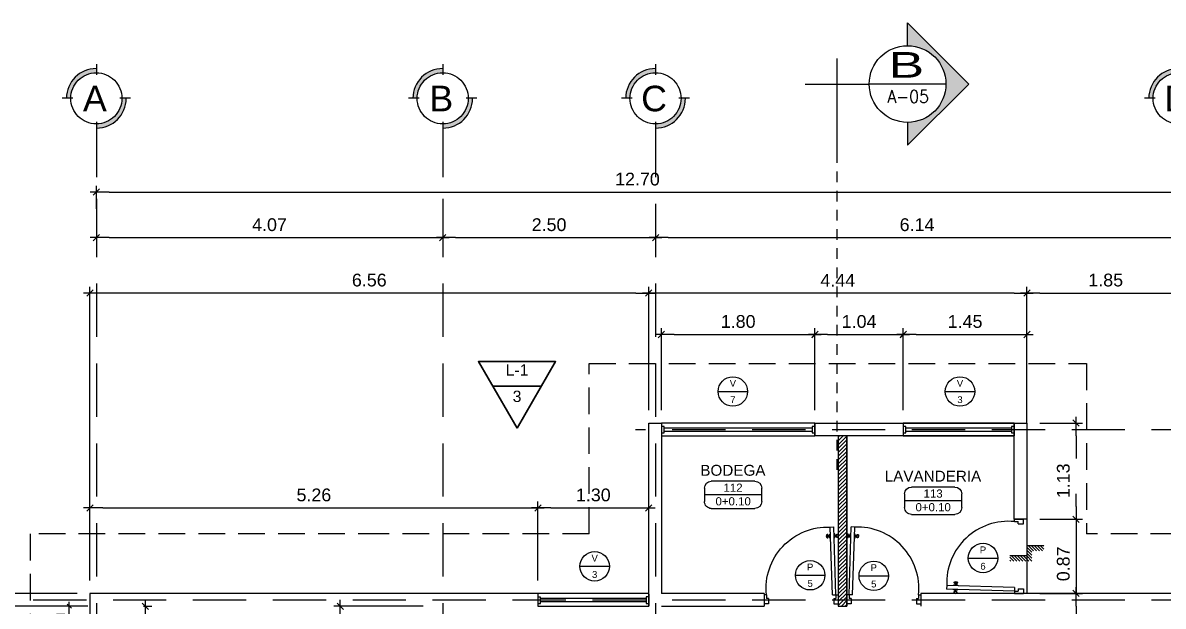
# Model space of a CAD drawing. Header units: millimetres. Extents: x 3 to 131, y 46 to 75.
# Drawn here: x 110.75 to 124.13, y 58.22 to 65.07 of the extents above; entities that cross this region are included whole.
import ezdxf
from ezdxf.enums import TextEntityAlignment as Align

# ---------------------------------------------------------------- set-up
doc = ezdxf.new("R2010")
doc.units = ezdxf.units.MM
doc.header["$LTSCALE"] = 0.5
doc.linetypes.add('CENTER2', pattern=[28.575, 19.05, -3.175, 3.175, -3.175])
doc.linetypes.add('HIDDEN2', pattern=[0.1875, 0.125, -0.0625])
for name, color, linetype in [('1.SIMBOLO', 1, 'Continuous'), ('AMBIENTE', 3, 'Continuous'), ('COTAS', 1, 'Continuous'), ('DESNIVELES', 2, 'Continuous'), ('EJES', 251, 'CENTER2'), ('HATCH', 8, 'Continuous'), ('MUEBLE', 1, 'Continuous'), ('pared', 5, 'Continuous'), ('Paredes', 5, 'Continuous'), ('piso', 253, 'Continuous'), ('PUERTAS', 1, 'Continuous'), ('SIMBOLOGIA', 2, 'Continuous'), ('SIMPUERTASYVENTANAS', 2, 'Continuous'), ('TECHO', 2, 'Continuous'), ('VENTANA', 2, 'Continuous')]:
    doc.layers.add(name, color=color, linetype=linetype)
doc.layers.add('verde', color=3, linetype='Continuous', lineweight=30)
doc.styles.add('A', font='arial.ttf')
doc.styles.add('arial', font='arial.ttf')
doc.styles.add('ROMANS', font='romans.shx')
doc.styles.add('SIMBOLOGIA', font='arial.ttf', dxfattribs={"height": 0.15})
doc.styles.add('Swis721', font='swissk.ttf')
doc.dimstyles.new('DIM 50', dxfattribs={"dimscale": 0, "dimtxt": 0.1, "dimasz": 0.1, "dimexe": 0.05, "dimexo": 0.1, "dimgap": 0.05, "dimtad": 1, "dimzin": 0, "dimdsep": 46, "dimtxsty": 'ROMANS', "dimblk": 'COTA', "dimcen": 0.05, "dimdle": 0.075, "dimclrd": 1, "dimclre": 1, "dimclrt": 3, "dimaunit": 1, "dimadec": 0, "dimazin": 0, "dimtfac": 0.75, "dimtix": 1, "dimtmove": 2, "dimatfit": 3, "dimfxl": 0.075, "dimtvp": 1.5, "dimtolj": 1, "dimtzin": 0, "dimarcsym": 0})
doc.dimstyles.new('DIM 75', dxfattribs={"dimscale": 0, "dimtxt": 0.15, "dimasz": 0.15, "dimexe": 0.075, "dimexo": 0.15, "dimgap": 0.075, "dimtad": 1, "dimzin": 0, "dimdsep": 46, "dimtxsty": 'ROMANS', "dimblk": 'COTA', "dimcen": 0.075, "dimdle": 0.075, "dimclrd": 256, "dimclre": 256, "dimclrt": 256, "dimaunit": 1, "dimadec": 0, "dimazin": 0, "dimtfac": 0.75, "dimtix": 1, "dimtmove": 2, "dimatfit": 3, "dimfxl": 0.075, "dimtvp": 1.5, "dimtolj": 1, "dimtzin": 0, "dimarcsym": 0})

# ---------------------------------------------------------------- blocks, each defined once
blk = doc.blocks.new('Puerta M-03')
at = {"layer": 'PUERTAS'}
for p, q in [((0.025, 0.1), (0.048, 0.85)), ((0.088, 0.848), (0.048, 0.85)), ((0.065, 0.099), (0.088, 0.848)), ((0.025, 0.1), (0, 0.1)), ((0, 0.1), (0, 0)), ((0.05, 0), (0, 0)), ((0.065, 0.099), (0.025, 0.1)), ((0.025, 0.1), (0.025, 0.06)), ((0.05, 0.06), (0.025, 0.06)), ((0.05, 0.06), (0.05, 0)), ((0.77, 0.06), (0.795, 0.06)), ((0.77, 0.06), (0.77, 0)), ((0.77, 0), (0.82, 0)), ((0.795, 0.1), (0.82, 0.1)), ((0.795, 0.1), (0.795, 0.06)), ((0.82, 0.1), (0.82, 0))]:
    blk.add_line(p, q, dxfattribs=at)
at = {"layer": 'PUERTAS', "color": 8}
for p, q in [((0.037, 0.728), (0.039, 0.773)), ((0.039, 0.773), (0.046, 0.773)), ((0.039, 0.728), (0.04, 0.773)), ((0.039, 0.772), (0.046, 0.772)), ((0.094, 0.772), (0.086, 0.772)), ((0.094, 0.77), (0.086, 0.77)), ((0.091, 0.727), (0.092, 0.772)), ((0.092, 0.727), (0.094, 0.772)), ((0.037, 0.73), (0.045, 0.73)), ((0.037, 0.728), (0.045, 0.728)), ((0.092, 0.728), (0.085, 0.728)), ((0.092, 0.727), (0.085, 0.727))]:
    blk.add_line(p, q, dxfattribs=at)
for centre, radius, start, end in [((0.03, 0.763), 0.00868, 208.9303, 348.7691), ((0.117, 0.168), 0.681, 354.2681, 92.4383), ((0.102, 0.76), 0.00868, 187.6447, 327.4835), ((0.029, 0.74), 0.00868, 7.6447, 147.4835), ((0.101, 0.737), 0.00868, 28.9303, 168.7691)]:
    blk.add_arc(centre, radius, start, end, dxfattribs=at)
at = {"layer": 'PUERTAS', "color": 8, "extrusion": (0, 0, -1)}
blk.add_ellipse((0.011, 0.752), major_axis=(-0.0006, -0.0195), ratio=0.588672, dxfattribs=at)
at = {"layer": 'PUERTAS', "color": 8}
blk.add_ellipse((0.12, 0.748), major_axis=(-0.0006, -0.0195), ratio=0.588672, dxfattribs=at)
for points in [[(0.011, 0.734), (0.01, 0.734), (0.009, 0.734), (0.008, 0.735), (0.007, 0.735), (0.005, 0.738), (0.003, 0.74), (0.001, 0.746), (0.001, 0.749), (0.001, 0.755), (0.002, 0.758), (0.004, 0.764), (0.005, 0.766), (0.008, 0.769), (0.009, 0.769), (0.01, 0.77), (0.011, 0.77), (0.012, 0.77), (0.013, 0.77), (0.015, 0.769), (0.015, 0.768), (0.018, 0.766), (0.019, 0.764), (0.021, 0.758), (0.021, 0.755), (0.021, 0.748), (0.021, 0.745), (0.018, 0.74), (0.017, 0.737), (0.014, 0.735), (0.014, 0.734), (0.012, 0.734), (0.011, 0.734), (0.011, 0.734)], [(0.011, 0.735), (0.01, 0.735), (0.01, 0.735), (0.008, 0.736), (0.008, 0.736), (0.006, 0.738), (0.005, 0.741), (0.003, 0.746), (0.003, 0.749), (0.003, 0.755), (0.003, 0.758), (0.005, 0.763), (0.007, 0.765), (0.009, 0.767), (0.009, 0.768), (0.011, 0.768), (0.011, 0.768), (0.012, 0.768), (0.013, 0.768), (0.014, 0.768), (0.015, 0.767), (0.016, 0.765), (0.018, 0.763), (0.019, 0.757), (0.02, 0.754), (0.02, 0.749), (0.019, 0.746), (0.017, 0.74), (0.016, 0.738), (0.014, 0.736), (0.013, 0.736), (0.012, 0.735), (0.011, 0.735), (0.011, 0.735)], [(0.119, 0.73), (0.12, 0.73), (0.12, 0.73), (0.122, 0.731), (0.123, 0.732), (0.125, 0.734), (0.127, 0.736), (0.129, 0.742), (0.129, 0.745), (0.13, 0.751), (0.129, 0.754), (0.128, 0.76), (0.126, 0.763), (0.124, 0.765), (0.123, 0.765), (0.122, 0.766), (0.121, 0.766), (0.119, 0.766), (0.119, 0.766), (0.117, 0.766), (0.116, 0.765), (0.114, 0.763), (0.112, 0.761), (0.11, 0.755), (0.11, 0.752), (0.109, 0.746), (0.11, 0.743), (0.112, 0.737), (0.113, 0.734), (0.115, 0.732), (0.116, 0.731), (0.118, 0.731), (0.118, 0.73), (0.119, 0.73)], [(0.119, 0.732), (0.12, 0.732), (0.12, 0.732), (0.121, 0.732), (0.122, 0.733), (0.124, 0.735), (0.125, 0.737), (0.127, 0.742), (0.128, 0.745), (0.128, 0.751), (0.128, 0.754), (0.126, 0.759), (0.125, 0.762), (0.123, 0.764), (0.122, 0.764), (0.121, 0.765), (0.121, 0.765), (0.12, 0.765), (0.119, 0.765), (0.118, 0.764), (0.117, 0.764), (0.115, 0.762), (0.114, 0.76), (0.112, 0.755), (0.111, 0.752), (0.111, 0.746), (0.111, 0.743), (0.113, 0.737), (0.114, 0.735), (0.116, 0.733), (0.117, 0.733), (0.118, 0.732), (0.119, 0.732), (0.119, 0.732)]]:
    blk.add_open_spline(points, degree=3, knots=[0, 0, 0, 0, 0.261799, 0.261799, 0.523599, 0.523599, 1.047198, 1.047198, 1.570796, 1.570796, 2.094395, 2.094395, 2.617994, 2.617994, 2.879793, 2.879793, 3.141593, 3.141593, 3.403392, 3.403392, 3.665191, 3.665191, 4.18879, 4.18879, 4.712389, 4.712389, 5.235988, 5.235988, 5.759587, 5.759587, 6.021386, 6.021386, 6.283185, 6.283185, 6.283185, 6.283185], dxfattribs=at)
blk = doc.blocks.new('TECHO')
at = {"layer": 'TECHO', "color": 8, "linetype": 'HIDDEN2', "ltscale": 5}
for p, q in [((6.557, 59.25), (4.16, 59.25)), ((13.46, 59.25), (12.395, 59.25))]:
    blk.add_line(p, q, dxfattribs=at)
for points in [[(6.557, 59.25), (6.557, 61.251), (12.395, 61.251), (12.395, 59.25)], [(4.16, 59.25), (4.16, 59.25), (0.414, 59.25), (0, 59.25), (0, 49.16), (0, 48.91), (4.724, 48.91), (5.124, 48.91), (5.124, 52.645)]]:
    blk.add_lwpolyline(points, dxfattribs=at)
blk = doc.blocks.new('A$C14F95152')
at = {"color": 2}
blk.add_line((-0.27, 0), (0.27, 0), dxfattribs=at)
blk.add_circle((0, 0), 0.27, dxfattribs=at)
at = {"color": 2, "style": 'ROMANS', "width": 1.3, "flags": 4}
blk.add_attdef('S', text='', height=0.12, dxfattribs=at).set_placement((0, 0.15), align=Align.MIDDLE_CENTER)
at = {"color": 2, "style": 'ROMANS', "width": 1.3}
blk.add_attdef('SIMBOLO', text='', height=0.12, dxfattribs=at).set_placement((0, -0.15), align=Align.MIDDLE_CENTER)
blk = doc.blocks.new('Ambiente1')
at = {"color": 3}
for p, q in [((-0.01472, -0.2965), (-0.01472, -0.2915)), ((-0.01222, -0.289), (0.00376, -0.289)), ((0.00626, -0.2915), (0.00626, -0.2965)), ((-0.01472, -0.294), (0.00626, -0.294)), ((0.00376, -0.299), (-0.01222, -0.299))]:
    blk.add_line(p, q, dxfattribs=at)
for centre, start, end in [((-0.01222, -0.2915), 90, 180), ((0.00376, -0.2915), 0, 90), ((-0.01222, -0.2965), 180, 270), ((0.00376, -0.2965), 270, 0)]:
    blk.add_arc(centre, 0.0025, start, end, dxfattribs=at)
at = {"style": 'Swis721', "flags": 4}
for p in [(-0.00416, -0.28315), (-0.00416, -0.28765)]:
    blk.add_attdef('1', text='', height=0.003, dxfattribs=at).set_placement(p, align=Align.CENTER)
at = {"style": 'ROMANS', "width": 0.9, "flags": 4}
for p in [(-0.00423, -0.2915), (-0.00423, -0.2965)]:
    blk.add_attdef('1', text='', height=0.0024, dxfattribs=at).set_placement(p, align=Align.MIDDLE_CENTER)
blk = doc.blocks.new('COTA')
at = {"color": 4}
blk.add_line((-0.247, -0.249), (0.247, 0.249), dxfattribs=at)
at = {"color": 1}
blk.add_line((-1.001, -0.001), (0.495, -0.001), dxfattribs=at)
blk = doc.blocks.new('*D79')
at = {"layer": 'COTAS', "lineweight": -2, "transparency": 16777216}
for p, q in [((111.384, 58.373), (110.282, 58.373)), ((110.357, 56.363), (110.357, 58.223)), ((111.384, 56.213), (110.282, 56.213))]:
    blk.add_line(p, q, dxfattribs=at)
at = {"layer": 'DEFPOINTS', "color": 0, "transparency": 16777216}
for p in [(110.357, 58.373), (111.534, 58.373), (111.534, 56.213)]:
    blk.add_point(p, dxfattribs=at)
at = {"layer": 'COTAS', "lineweight": -2, "transparency": 16777216, "xscale": 0.15, "yscale": 0.15, "zscale": 0.15}
for p, rotation in [((110.357, 58.373), 90), ((110.357, 56.213), 270)]:
    blk.add_blockref('COTA', p, dxfattribs=dict(at, rotation=rotation))
at = {"layer": 'COTAS', "transparency": 16777216, "insert": (110.206, 57.293), "char_height": 0.15, "attachment_point": 5, "rotation": 90, "style": 'A'}
blk.add_mtext('\\A1;2.16', dxfattribs=at)
blk = doc.blocks.new('*D125')
at = {"layer": 'COTAS', "lineweight": -2, "transparency": 16777216}
for p, q in [((115.444, 58.223), (114.397, 58.223)), ((114.472, 57.118), (114.472, 58.073)), ((115.444, 56.968), (114.397, 56.968))]:
    blk.add_line(p, q, dxfattribs=at)
at = {"layer": 'DEFPOINTS', "color": 0, "transparency": 16777216}
for p in [(114.472, 58.223), (115.594, 58.223), (115.594, 56.968)]:
    blk.add_point(p, dxfattribs=at)
at = {"layer": 'COTAS', "lineweight": -2, "transparency": 16777216, "xscale": 0.15, "yscale": 0.15, "zscale": 0.15}
for p, rotation in [((114.472, 58.223), 90), ((114.472, 56.968), 270)]:
    blk.add_blockref('COTA', p, dxfattribs=dict(at, rotation=rotation))
at = {"layer": 'COTAS', "transparency": 16777216, "insert": (114.321, 57.596), "char_height": 0.15, "attachment_point": 5, "rotation": 90, "style": 'A'}
blk.add_mtext('\\A1;1.25', dxfattribs=at)
blk = doc.blocks.new('*D126')
at = {"layer": 'COTAS', "lineweight": -2, "transparency": 16777216}
for p, q in [((111.534, 58.523), (111.534, 59.452)), ((116.791, 58.523), (116.791, 59.452)), ((111.684, 59.377), (116.641, 59.377))]:
    blk.add_line(p, q, dxfattribs=at)
at = {"layer": 'DEFPOINTS', "color": 0, "transparency": 16777216}
for p in [(116.791, 59.377), (111.534, 58.373), (116.791, 58.373)]:
    blk.add_point(p, dxfattribs=at)
at = {"layer": 'COTAS', "lineweight": -2, "transparency": 16777216, "xscale": 0.15, "yscale": 0.15, "zscale": 0.15, "rotation": 180}
blk.add_blockref('COTA', (111.534, 59.377), dxfattribs=at)
at = {"layer": 'COTAS', "lineweight": -2, "transparency": 16777216, "xscale": 0.15, "yscale": 0.15, "zscale": 0.15}
blk.add_blockref('COTA', (116.791, 59.377), dxfattribs=at)
at = {"layer": 'COTAS', "transparency": 16777216, "insert": (114.162, 59.528), "char_height": 0.15, "attachment_point": 5, "style": 'A'}
blk.add_mtext('\\A1;5.26', dxfattribs=at)
blk = doc.blocks.new('*D127')
at = {"layer": 'COTAS', "lineweight": -2, "transparency": 16777216}
for p, q in [((116.791, 58.523), (116.791, 59.452)), ((118.091, 58.523), (118.091, 59.452)), ((116.941, 59.377), (117.941, 59.377))]:
    blk.add_line(p, q, dxfattribs=at)
at = {"layer": 'DEFPOINTS', "color": 0, "transparency": 16777216}
for p in [(118.091, 59.377), (116.791, 58.373), (118.091, 58.373)]:
    blk.add_point(p, dxfattribs=at)
at = {"layer": 'COTAS', "lineweight": -2, "transparency": 16777216, "xscale": 0.15, "yscale": 0.15, "zscale": 0.15, "rotation": 180}
blk.add_blockref('COTA', (116.791, 59.377), dxfattribs=at)
at = {"layer": 'COTAS', "lineweight": -2, "transparency": 16777216, "xscale": 0.15, "yscale": 0.15, "zscale": 0.15}
blk.add_blockref('COTA', (118.091, 59.377), dxfattribs=at)
at = {"layer": 'COTAS', "transparency": 16777216, "insert": (117.441, 59.528), "char_height": 0.15, "attachment_point": 5, "style": 'A'}
blk.add_mtext('\\A1;1.30', dxfattribs=at)
blk = doc.blocks.new('*D128')
at = {"layer": 'COTAS', "lineweight": -2, "transparency": 16777216}
for p, q in [((118.241, 60.523), (118.241, 61.487)), ((120.041, 60.523), (120.041, 61.487)), ((118.391, 61.412), (119.891, 61.412))]:
    blk.add_line(p, q, dxfattribs=at)
at = {"layer": 'DEFPOINTS', "color": 0, "transparency": 16777216}
for p in [(120.041, 61.412), (118.241, 60.373), (120.041, 60.373)]:
    blk.add_point(p, dxfattribs=at)
at = {"layer": 'COTAS', "lineweight": -2, "transparency": 16777216, "xscale": 0.15, "yscale": 0.15, "zscale": 0.15, "rotation": 180}
blk.add_blockref('COTA', (118.241, 61.412), dxfattribs=at)
at = {"layer": 'COTAS', "lineweight": -2, "transparency": 16777216, "xscale": 0.15, "yscale": 0.15, "zscale": 0.15}
blk.add_blockref('COTA', (120.041, 61.412), dxfattribs=at)
at = {"layer": 'COTAS', "transparency": 16777216, "insert": (119.141, 61.564), "char_height": 0.15, "attachment_point": 5, "style": 'A'}
blk.add_mtext('\\A1;1.80', dxfattribs=at)
blk = doc.blocks.new('*D81')
at = {"layer": 'COTAS', "lineweight": -2, "transparency": 16777216}
for p, q in [((121.079, 60.523), (121.079, 61.487)), ((122.529, 60.373), (122.529, 61.487)), ((121.229, 61.412), (122.379, 61.412))]:
    blk.add_line(p, q, dxfattribs=at)
at = {"layer": 'DEFPOINTS', "color": 0, "transparency": 16777216}
for p in [(122.529, 61.412), (121.079, 60.373), (122.529, 60.223)]:
    blk.add_point(p, dxfattribs=at)
at = {"layer": 'COTAS', "lineweight": -2, "transparency": 16777216, "xscale": 0.15, "yscale": 0.15, "zscale": 0.15, "rotation": 180}
blk.add_blockref('COTA', (121.079, 61.412), dxfattribs=at)
at = {"layer": 'COTAS', "lineweight": -2, "transparency": 16777216, "xscale": 0.15, "yscale": 0.15, "zscale": 0.15}
blk.add_blockref('COTA', (122.529, 61.412), dxfattribs=at)
at = {"layer": 'COTAS', "transparency": 16777216, "insert": (121.804, 61.564), "char_height": 0.15, "attachment_point": 5, "style": 'A'}
blk.add_mtext('\\A1;1.45', dxfattribs=at)
blk = doc.blocks.new('*D82')
at = {"layer": 'COTAS', "lineweight": -2, "transparency": 16777216}
for p, q in [((118.091, 60.523), (118.091, 61.973)), ((122.529, 60.523), (122.529, 61.973)), ((122.379, 61.898), (118.241, 61.898))]:
    blk.add_line(p, q, dxfattribs=at)
at = {"layer": 'DEFPOINTS', "color": 0, "transparency": 16777216}
for p in [(118.091, 61.898), (118.091, 60.373), (122.529, 60.373)]:
    blk.add_point(p, dxfattribs=at)
at = {"layer": 'COTAS', "lineweight": -2, "transparency": 16777216, "xscale": 0.15, "yscale": 0.15, "zscale": 0.15, "rotation": 180}
blk.add_blockref('COTA', (118.091, 61.898), dxfattribs=at)
at = {"layer": 'COTAS', "lineweight": -2, "transparency": 16777216, "xscale": 0.15, "yscale": 0.15, "zscale": 0.15}
blk.add_blockref('COTA', (122.529, 61.898), dxfattribs=at)
at = {"layer": 'COTAS', "transparency": 16777216, "insert": (120.31, 62.048), "char_height": 0.15, "attachment_point": 5, "style": 'A'}
blk.add_mtext('\\A1;4.44', dxfattribs=at)
blk = doc.blocks.new('*D129')
at = {"layer": 'COTAS', "lineweight": -2, "transparency": 16777216}
for p, q in [((111.534, 58.523), (111.534, 61.973)), ((118.091, 60.523), (118.091, 61.973)), ((117.941, 61.898), (111.684, 61.898))]:
    blk.add_line(p, q, dxfattribs=at)
at = {"layer": 'DEFPOINTS', "color": 0, "transparency": 16777216}
for p in [(111.534, 61.898), (118.091, 60.373), (111.534, 58.373)]:
    blk.add_point(p, dxfattribs=at)
at = {"layer": 'COTAS', "lineweight": -2, "transparency": 16777216, "xscale": 0.15, "yscale": 0.15, "zscale": 0.15, "rotation": 180}
blk.add_blockref('COTA', (111.534, 61.898), dxfattribs=at)
at = {"layer": 'COTAS', "lineweight": -2, "transparency": 16777216, "xscale": 0.15, "yscale": 0.15, "zscale": 0.15}
blk.add_blockref('COTA', (118.091, 61.898), dxfattribs=at)
at = {"layer": 'COTAS', "transparency": 16777216, "insert": (114.812, 62.05), "char_height": 0.15, "attachment_point": 5, "style": 'A'}
blk.add_mtext('\\A1;6.56', dxfattribs=at)
blk = doc.blocks.new('*D130')
at = {"layer": 'COTAS', "lineweight": -2, "transparency": 16777216}
for p, q in [((122.679, 60.373), (123.182, 60.373)), ((123.107, 60.223), (123.107, 59.958)), ((123.107, 59.393), (123.107, 59.432)), ((122.679, 59.243), (123.182, 59.243))]:
    blk.add_line(p, q, dxfattribs=at)
at = {"layer": 'DEFPOINTS', "color": 0, "transparency": 16777216}
for p in [(122.529, 60.373), (122.529, 59.243), (123.107, 59.243)]:
    blk.add_point(p, dxfattribs=at)
at = {"layer": 'COTAS', "lineweight": -2, "transparency": 16777216, "xscale": 0.15, "yscale": 0.15, "zscale": 0.15}
for p, rotation in [((123.107, 60.373), 90), ((123.107, 59.243), 270)]:
    blk.add_blockref('COTA', p, dxfattribs=dict(at, rotation=rotation))
at = {"layer": 'COTAS', "transparency": 16777216, "insert": (122.957, 59.695), "char_height": 0.15, "attachment_point": 5, "rotation": 90, "style": 'A'}
blk.add_mtext('\\A1;1.13', dxfattribs=at)
blk = doc.blocks.new('*D131')
at = {"layer": 'COTAS', "lineweight": -2, "transparency": 16777216}
for p, q in [((123.107, 59.393), (123.107, 59.543)), ((122.679, 59.243), (123.182, 59.243)), ((123.107, 59.243), (123.107, 58.373)), ((122.679, 58.373), (123.182, 58.373)), ((123.107, 58.223), (123.107, 58.073))]:
    blk.add_line(p, q, dxfattribs=at)
at = {"layer": 'DEFPOINTS', "color": 0, "transparency": 16777216}
for p in [(122.529, 59.243), (122.529, 58.373), (123.107, 58.373)]:
    blk.add_point(p, dxfattribs=at)
at = {"layer": 'COTAS', "lineweight": -2, "transparency": 16777216, "xscale": 0.15, "yscale": 0.15, "zscale": 0.15}
for p, rotation in [((123.107, 59.243), 270), ((123.107, 58.373), 90)]:
    blk.add_blockref('COTA', p, dxfattribs=dict(at, rotation=rotation))
at = {"layer": 'COTAS', "transparency": 16777216, "insert": (122.957, 58.72), "char_height": 0.15, "attachment_point": 5, "rotation": 90, "style": 'A'}
blk.add_mtext('\\A1;0.87', dxfattribs=at)
blk = doc.blocks.new('*D132')
at = {"layer": 'COTAS', "lineweight": -2, "transparency": 16777216}
for p, q in [((122.529, 60.523), (122.529, 61.973)), ((124.38, 58.523), (124.38, 61.973)), ((122.679, 61.898), (124.23, 61.898))]:
    blk.add_line(p, q, dxfattribs=at)
at = {"layer": 'DEFPOINTS', "color": 0, "transparency": 16777216}
for p in [(124.38, 61.898), (122.529, 60.373), (124.38, 58.373)]:
    blk.add_point(p, dxfattribs=at)
at = {"layer": 'COTAS', "lineweight": -2, "transparency": 16777216, "xscale": 0.15, "yscale": 0.15, "zscale": 0.15, "rotation": 180}
blk.add_blockref('COTA', (122.529, 61.898), dxfattribs=at)
at = {"layer": 'COTAS', "lineweight": -2, "transparency": 16777216, "xscale": 0.15, "yscale": 0.15, "zscale": 0.15}
blk.add_blockref('COTA', (124.38, 61.898), dxfattribs=at)
at = {"layer": 'COTAS', "transparency": 16777216, "insert": (123.454, 62.05), "char_height": 0.15, "attachment_point": 5, "style": 'A'}
blk.add_mtext('\\A1;1.85', dxfattribs=at)
blk = doc.blocks.new('*D83')
at = {"layer": 'COTAS', "lineweight": -2, "transparency": 16777216}
for p, q in [((112.161, 58.223), (112.26, 58.223)), ((112.185, 58.073), (112.185, 54.453)), ((111.834, 54.303), (112.26, 54.303))]:
    blk.add_line(p, q, dxfattribs=at)
at = {"layer": 'DEFPOINTS', "color": 0, "transparency": 16777216}
for p in [(112.011, 58.223), (111.684, 54.303), (112.185, 54.303)]:
    blk.add_point(p, dxfattribs=at)
at = {"layer": 'COTAS', "lineweight": -2, "transparency": 16777216, "xscale": 0.15, "yscale": 0.15, "zscale": 0.15}
for p, rotation in [((112.185, 58.223), 90), ((112.185, 54.303), 270)]:
    blk.add_blockref('COTA', p, dxfattribs=dict(at, rotation=rotation))
at = {"layer": 'COTAS', "transparency": 16777216, "insert": (112.034, 56.263), "char_height": 0.15, "attachment_point": 5, "rotation": 90, "style": 'A'}
blk.add_mtext('\\A1;3.92', dxfattribs=at)
blk = doc.blocks.new('*D84')
at = {"layer": 'COTAS', "lineweight": -2, "transparency": 16777216}
for p, q in [((120.365, 58.075), (120.365, 57.782)), ((124.23, 58.073), (124.23, 57.782)), ((120.515, 57.857), (124.08, 57.857))]:
    blk.add_line(p, q, dxfattribs=at)
at = {"layer": 'DEFPOINTS', "color": 0, "transparency": 16777216}
for p in [(120.365, 58.225), (124.23, 58.223), (124.23, 57.857)]:
    blk.add_point(p, dxfattribs=at)
at = {"layer": 'COTAS', "lineweight": -2, "transparency": 16777216, "xscale": 0.15, "yscale": 0.15, "zscale": 0.15, "rotation": 180}
blk.add_blockref('COTA', (120.365, 57.857), dxfattribs=at)
at = {"layer": 'COTAS', "lineweight": -2, "transparency": 16777216, "xscale": 0.15, "yscale": 0.15, "zscale": 0.15}
blk.add_blockref('COTA', (124.23, 57.857), dxfattribs=at)
at = {"layer": 'COTAS', "transparency": 16777216, "insert": (122.297, 58.009), "char_height": 0.15, "attachment_point": 5, "style": 'A'}
blk.add_mtext('\\A1;3.86', dxfattribs=at)
blk = doc.blocks.new('*D86')
at = {"layer": 'COTAS', "lineweight": -2, "transparency": 16777216}
for p, q in [((111.609, 63.003), (111.609, 62.474)), ((115.674, 63.003), (115.674, 62.474)), ((111.759, 62.549), (115.524, 62.549))]:
    blk.add_line(p, q, dxfattribs=at)
at = {"layer": 'DEFPOINTS', "color": 0, "transparency": 16777216}
for p in [(111.609, 63.153), (115.674, 63.153), (115.674, 62.549)]:
    blk.add_point(p, dxfattribs=at)
at = {"layer": 'COTAS', "lineweight": -2, "transparency": 16777216, "xscale": 0.15, "yscale": 0.15, "zscale": 0.15, "rotation": 180}
blk.add_blockref('COTA', (111.609, 62.549), dxfattribs=at)
at = {"layer": 'COTAS', "lineweight": -2, "transparency": 16777216, "xscale": 0.15, "yscale": 0.15, "zscale": 0.15}
blk.add_blockref('COTA', (115.674, 62.549), dxfattribs=at)
at = {"layer": 'COTAS', "transparency": 16777216, "insert": (113.641, 62.7), "char_height": 0.15, "attachment_point": 5, "style": 'A'}
blk.add_mtext('\\A1;4.07', dxfattribs=at)
blk = doc.blocks.new('*D87')
at = {"layer": 'COTAS', "lineweight": -2, "transparency": 16777216}
for p, q in [((115.674, 63.003), (115.674, 62.474)), ((118.171, 62.699), (118.171, 62.624)), ((115.824, 62.549), (118.021, 62.549))]:
    blk.add_line(p, q, dxfattribs=at)
at = {"layer": 'DEFPOINTS', "color": 0, "transparency": 16777216}
for p in [(115.674, 63.153), (118.171, 62.549), (118.171, 62.549)]:
    blk.add_point(p, dxfattribs=at)
at = {"layer": 'COTAS', "lineweight": -2, "transparency": 16777216, "xscale": 0.15, "yscale": 0.15, "zscale": 0.15, "rotation": 180}
blk.add_blockref('COTA', (115.674, 62.549), dxfattribs=at)
at = {"layer": 'COTAS', "lineweight": -2, "transparency": 16777216, "xscale": 0.15, "yscale": 0.15, "zscale": 0.15}
blk.add_blockref('COTA', (118.171, 62.549), dxfattribs=at)
at = {"layer": 'COTAS', "transparency": 16777216, "insert": (116.922, 62.7), "char_height": 0.15, "attachment_point": 5, "style": 'A'}
blk.add_mtext('\\A1;2.50', dxfattribs=at)
blk = doc.blocks.new('*D88')
at = {"layer": 'COTAS', "lineweight": -2, "transparency": 16777216}
for p, q in [((118.171, 62.699), (118.171, 62.624)), ((124.31, 62.699), (124.31, 62.624)), ((118.321, 62.549), (124.16, 62.549))]:
    blk.add_line(p, q, dxfattribs=at)
at = {"layer": 'DEFPOINTS', "color": 0, "transparency": 16777216}
for p in [(118.171, 62.549), (124.31, 62.549), (124.31, 62.549)]:
    blk.add_point(p, dxfattribs=at)
at = {"layer": 'COTAS', "lineweight": -2, "transparency": 16777216, "xscale": 0.15, "yscale": 0.15, "zscale": 0.15, "rotation": 180}
blk.add_blockref('COTA', (118.171, 62.549), dxfattribs=at)
at = {"layer": 'COTAS', "lineweight": -2, "transparency": 16777216, "xscale": 0.15, "yscale": 0.15, "zscale": 0.15}
blk.add_blockref('COTA', (124.31, 62.549), dxfattribs=at)
at = {"layer": 'COTAS', "transparency": 16777216, "insert": (121.24, 62.7), "char_height": 0.15, "attachment_point": 5, "style": 'A'}
blk.add_mtext('\\A1;6.14', dxfattribs=at)
blk = doc.blocks.new('*D89')
at = {"layer": 'COTAS', "lineweight": -2, "transparency": 16777216}
for p, q in [((111.609, 62.888), (111.609, 63.158)), ((111.759, 63.083), (124.16, 63.083)), ((124.31, 62.888), (124.31, 63.158))]:
    blk.add_line(p, q, dxfattribs=at)
at = {"layer": 'DEFPOINTS', "color": 0, "transparency": 16777216}
for p in [(124.31, 63.083), (111.609, 62.738), (124.31, 62.738)]:
    blk.add_point(p, dxfattribs=at)
at = {"layer": 'COTAS', "lineweight": -2, "transparency": 16777216, "xscale": 0.15, "yscale": 0.15, "zscale": 0.15, "rotation": 180}
blk.add_blockref('COTA', (111.609, 63.083), dxfattribs=at)
at = {"layer": 'COTAS', "lineweight": -2, "transparency": 16777216, "xscale": 0.15, "yscale": 0.15, "zscale": 0.15}
blk.add_blockref('COTA', (124.31, 63.083), dxfattribs=at)
at = {"layer": 'COTAS', "transparency": 16777216, "insert": (117.959, 63.235), "char_height": 0.15, "attachment_point": 5, "style": 'A'}
blk.add_mtext('\\A1;12.70', dxfattribs=at)
blk = doc.blocks.new('EJES')
at = {"layer": 'EJES'}
h = blk.add_hatch(color=8, dxfattribs=at)
h.dxf.hatch_style = 1
h.paths.add_polyline_path([(0, 0.75, 0.414214), (-0.35, 0.4), (-0.3, 0.4, -0.414214), (0, 0.7)])
h = blk.add_hatch(color=8, dxfattribs=at)
h.dxf.hatch_style = 1
h.paths.add_polyline_path([(0, 0.05, 0.414214), (0.35, 0.4), (0.3, 0.4, -0.414214), (0, 0.1)])
at = {"layer": 'EJES', "color": 2}
for p, q in [((0, 0.8), (0, 0.675)), ((-0.275, 0.4), (-0.4, 0.4)), ((0.4, 0.4), (0.275, 0.4)), ((0, 0.125), (0, 0))]:
    blk.add_line(p, q, dxfattribs=at)
blk.add_circle((0, 0.4), 0.3, dxfattribs=at)
for start, end in [(90, 180), (270, 0)]:
    blk.add_arc((0, 0.4), 0.35, start, end, dxfattribs=at)
at = {"layer": 'MUEBLE', "style": 'Swis721'}
blk.add_attdef('EJE', text='', height=0.3, dxfattribs=at).set_placement((-0.017, 0.248), align=Align.CENTER)
blk = doc.blocks.new('simbols')
at = {"layer": 'SIMBOLOGIA'}
blk.add_hatch(color=12, dxfattribs=at).paths.add_polyline_path([(9.462, 63.35), (9.462, 63.082), (10.181, 63.8), (9.462, 64.518), (9.462, 64.25, -0.414214), (9.912, 63.8, -0.414214)])
at = {"layer": 'EJES', "linetype": 'HIDDEN2', "ltscale": 10}
for p, q in [((-0.058, 63.332), (-0.058, 48.671)), ((4.007, 63.332), (4.007, 48.671)), ((6.504, 63.332), (6.504, 48.671)), ((17.638, 59.741), (6.27, 59.741)), ((17.638, 57.74), (-3.972, 57.74))]:
    blk.add_line(p, q, dxfattribs=at)
at = {"layer": 'SIMBOLOGIA', "color": 3}
for p, q in [((10.181, 63.8), (9.462, 64.518)), ((9.462, 64.25), (9.462, 64.518)), ((9.912, 63.8), (9.012, 63.8)), ((10.181, 63.8), (9.462, 63.082)), ((9.462, 63.35), (9.462, 63.082))]:
    blk.add_line(p, q, dxfattribs=at)
at = {"layer": 'SIMBOLOGIA'}
for p, q in [((8.637, 62.9), (8.637, 64.1)), ((8.262, 63.8), (9.012, 63.8))]:
    blk.add_line(p, q, dxfattribs=at)
at = {"layer": 'SIMBOLOGIA', "color": 6, "linetype": 'HIDDEN2', "ltscale": 2}
blk.add_line((8.637, 59.273), (8.637, 63.8), dxfattribs=at)
at = {"layer": 'SIMBOLOGIA', "color": 3}
blk.add_circle((9.462, 63.8), 0.45, dxfattribs=at)
at = {"layer": 'EJES'}
ref = blk.add_blockref('EJES', (-0.058, 63.232), dxfattribs=at)
ref.add_attrib('EJE', 'A', dxfattribs={"color": 2, "height": 0.3, "style": 'Swis721'}).set_placement((-0.075, 63.48), align=Align.CENTER)
ref = blk.add_blockref('EJES', (4.007, 63.232), dxfattribs=at)
ref.add_attrib('EJE', 'B', dxfattribs={"color": 2, "height": 0.3, "style": 'Swis721'}).set_placement((3.99, 63.48), align=Align.CENTER)
ref = blk.add_blockref('EJES', (6.504, 63.232), dxfattribs=at)
ref.add_attrib('EJE', 'C', dxfattribs={"color": 2, "height": 0.3, "style": 'Swis721'}).set_placement((6.487, 63.48), align=Align.CENTER)
ref = blk.add_blockref('EJES', (12.643, 63.232), dxfattribs=at)
ref.add_attrib('EJE', 'D', dxfattribs={"color": 2, "height": 0.3, "style": 'Swis721'}).set_placement((12.626, 63.48), align=Align.CENTER)
at = {"layer": 'SIMBOLOGIA', "style": 'Swis721', "width": 1.5}
blk.add_text('B', height=0.3, dxfattribs=at).set_placement((9.447, 64.025), align=Align.MIDDLE_CENTER)
at = {"layer": 'SIMBOLOGIA', "style": 'ROMANS', "width": 0.9}
blk.add_text('A-05', height=0.15, dxfattribs=at).set_placement((9.469, 63.534), align=Align.BOTTOM_CENTER)
blk = doc.blocks.new('EL')
at = {"layer": 'verde'}
blk.add_line((335.473, -430.431), (336.278, -430.431), dxfattribs=at)
blk.add_lwpolyline([(335.876, -429.734), (335.239, -430.836), (336.512, -430.836)], close=True, dxfattribs=at)
blk = doc.blocks.new('SIMB_ELEVACION')
at = {"layer": '1.SIMBOLO', "xscale": 1.480390116057345, "yscale": 1.480390116057345, "zscale": 1.480390116057345, "rotation": 270}
blk.add_blockref('EL', (637.206, 497.227), dxfattribs=at)
at = {"layer": '1.SIMBOLO', "color": 2, "style": 'SIMBOLOGIA'}
for tag, p in [('NUM_ELEVACION', (-0.233, 0)), ('ELEVACION', (0.25, 0))]:
    blk.add_attdef(tag, text='', height=0.278, rotation=270, dxfattribs=at).set_placement(p, align=Align.MIDDLE_CENTER)
blk = doc.blocks.new('*D139')
at = {"layer": 'COTAS', "lineweight": -2, "transparency": 16777216}
for p, q in [((120.041, 60.523), (120.041, 61.488)), ((121.079, 60.523), (121.079, 61.488)), ((120.191, 61.413), (120.929, 61.413))]:
    blk.add_line(p, q, dxfattribs=at)
at = {"layer": 'DEFPOINTS', "color": 0, "transparency": 16777216}
for p in [(121.079, 61.413), (120.041, 60.373), (121.079, 60.373)]:
    blk.add_point(p, dxfattribs=at)
at = {"layer": 'COTAS', "lineweight": -2, "transparency": 16777216, "xscale": 0.15, "yscale": 0.15, "zscale": 0.15, "rotation": 180}
blk.add_blockref('COTA', (120.041, 61.413), dxfattribs=at)
at = {"layer": 'COTAS', "lineweight": -2, "transparency": 16777216, "xscale": 0.15, "yscale": 0.15, "zscale": 0.15}
blk.add_blockref('COTA', (121.079, 61.413), dxfattribs=at)
at = {"layer": 'COTAS', "transparency": 16777216, "insert": (120.56, 61.564), "char_height": 0.15, "attachment_point": 5, "style": 'A'}
blk.add_mtext('\\A1;1.04', dxfattribs=at)
blk = doc.blocks.new('*D109')
at = {"layer": 'DEFPOINTS', "color": 1, "lineweight": -2, "ltscale": 0.5, "transparency": 16777216}
for p, q in [((111.51, 58.223), (111.241, 58.223)), ((111.291, 57.913), (111.291, 58.123)), ((111.51, 57.813), (111.241, 57.813))]:
    blk.add_line(p, q, dxfattribs=at)
at = {"layer": 'DEFPOINTS', "color": 0, "ltscale": 0.5, "transparency": 16777216}
for p in [(111.291, 58.223), (111.61, 58.223), (111.61, 57.813)]:
    blk.add_point(p, dxfattribs=at)
at = {"layer": 'DEFPOINTS', "color": 1, "lineweight": -2, "ltscale": 0.5, "transparency": 16777216, "xscale": 0.1, "yscale": 0.1, "zscale": 0.1}
for p, rotation in [((111.291, 58.223), 90), ((111.291, 57.813), 270)]:
    blk.add_blockref('COTA', p, dxfattribs=dict(at, rotation=rotation))
at = {"layer": 'DEFPOINTS', "color": 3, "ltscale": 0.5, "transparency": 16777216, "insert": (111.191, 58.018), "char_height": 0.1, "attachment_point": 5, "rotation": 90, "style": 'ROMANS'}
blk.add_mtext('\\A1;0.41', dxfattribs=at)
blk = doc.blocks.new('*D143')
at = {"layer": 'DEFPOINTS', "color": 1, "lineweight": -2, "ltscale": 0.5, "transparency": 16777216}
for p, q in [((111.434, 58.223), (109.847, 58.223)), ((109.897, 54.403), (109.897, 58.123)), ((111.434, 54.303), (109.847, 54.303))]:
    blk.add_line(p, q, dxfattribs=at)
at = {"layer": 'DEFPOINTS', "color": 0, "ltscale": 0.5, "transparency": 16777216}
for p in [(109.897, 58.223), (111.534, 58.223), (111.534, 54.303)]:
    blk.add_point(p, dxfattribs=at)
at = {"layer": 'DEFPOINTS', "color": 1, "lineweight": -2, "ltscale": 0.5, "transparency": 16777216, "xscale": 0.1, "yscale": 0.1, "zscale": 0.1}
for p, rotation in [((109.897, 58.223), 90), ((109.897, 54.303), 270)]:
    blk.add_blockref('COTA', p, dxfattribs=dict(at, rotation=rotation))
at = {"layer": 'DEFPOINTS', "color": 3, "ltscale": 0.5, "transparency": 16777216, "insert": (109.797, 56.263), "char_height": 0.1, "attachment_point": 5, "rotation": 90, "style": 'ROMANS'}
blk.add_mtext('\\A1;3.92', dxfattribs=at)

msp = doc.modelspace()

# ---------------------------------------------------------------- hatches: boundary and pattern name
at = {"layer": 'DESNIVELES'}
h = msp.add_hatch(dxfattribs=at)
h.set_pattern_fill('LINE', color=13, scale=0.2, angle=-315, style=0)
h.set_pattern_definition([(315, (123.849096, 177.344922), (-0.0176776695, -0.0176776695), [])])
h.paths.add_polyline_path([(122.529, 58.813), (122.529, 58.933), (122.729, 58.933), (122.729, 58.873), (122.589, 58.873), (122.589, 58.753), (122.329, 58.753), (122.329, 58.813)])
at = {"layer": 'pared', "ltscale": 0.5}
h = msp.add_hatch(dxfattribs=at)
h.set_pattern_fill('ANSI31', color=8, scale=0.01, angle=360)
h.set_pattern_definition([(45, (111.66682, 0.552422), (-0.02245064, 0.02245064), [])])
edge = h.paths.add_edge_path()
edge.add_ellipse((120.427, 59.048), major_axis=(0.0006, 0.0207), ratio=0.588672, start_angle=79.1379, end_angle=106.9504, ccw=False)
edge.add_line((120.415, 59.053), (120.415, 59.073))
edge.add_line((120.415, 59.073), (120.315, 59.073))
edge.add_line((120.315, 59.073), (120.315, 59.053))
edge.add_ellipse((120.303, 59.048), major_axis=(-0.0006, 0.0207), ratio=0.588672, start_angle=253.0496, end_angle=280.8621, ccw=False)
edge.add_line((120.315, 59.043), (120.315, 58.225))
edge.add_line((120.315, 58.225), (120.415, 58.225))
edge.add_line((120.415, 58.225), (120.415, 59.043))
h.paths.add_polyline_path([(120.415, 60.223), (120.315, 60.223), (120.315, 59.073), (120.415, 59.073)])

# ---------------------------------------------------------------- linework, layer by layer
at = {"layer": 'DESNIVELES'}
msp.add_lwpolyline([(122.729, 58.933), (122.529, 58.933), (122.529, 58.813), (122.329, 58.813)], dxfattribs=at)
at = {"layer": 'HATCH', "color": 3, "ltscale": 0.5}
msp.add_lwpolyline([(120.315, 58.225), (120.415, 58.225), (120.415, 60.223), (120.315, 60.223)], close=True, dxfattribs=at)
at = {"layer": 'Paredes'}
for p, q in [((118.091, 58.373), (118.091, 60.373)), ((118.091, 60.373), (118.241, 60.373)), ((120.041, 60.373), (118.241, 60.373)), ((118.241, 60.373), (118.241, 60.223)), ((120.041, 60.373), (122.529, 60.373)), ((120.041, 60.363), (120.041, 60.223)), ((122.379, 60.373), (121.079, 60.373)), ((121.079, 60.373), (121.079, 60.223)), ((122.379, 60.363), (122.379, 60.223)), ((122.529, 60.373), (122.529, 60.223)), ((118.241, 60.223), (118.241, 58.373)), ((122.379, 60.223), (120.041, 60.223)), ((122.379, 59.243), (122.379, 60.223)), ((122.529, 60.223), (122.529, 59.243)), ((122.529, 59.243), (122.379, 59.243)), ((117.814, 58.373), (111.534, 58.373)), ((111.534, 58.373), (111.534, 57.013)), ((118.091, 58.373), (116.791, 58.373)), ((116.791, 58.373), (116.791, 58.223)), ((118.091, 58.363), (118.091, 58.223)), ((119.445, 58.373), (118.241, 58.373)), ((119.445, 58.373), (119.445, 58.225)), ((124.38, 58.373), (121.285, 58.373)), ((121.285, 58.373), (121.285, 58.223)), ((118.241, 58.225), (119.445, 58.225))]:
    msp.add_line(p, q, dxfattribs=at)
at = {"layer": 'Paredes', "color": 3}
for p, q in [((120.315, 60.223), (120.315, 58.225)), ((120.415, 60.223), (120.415, 58.223)), ((120.315, 58.225), (120.415, 58.225))]:
    msp.add_line(p, q, dxfattribs=at)
at = {"layer": 'piso'}
msp.add_line((122.529, 59.243), (122.529, 58.373), dxfattribs=at)
at = {"layer": 'VENTANA', "color": 1}
for p, q in [((120.01, 60.314), (118.271, 60.314)), ((120.01, 60.274), (118.271, 60.274)), ((122.348, 60.314), (121.11, 60.314)), ((122.348, 60.274), (121.11, 60.274)), ((118.06, 58.314), (116.821, 58.314)), ((118.06, 58.274), (116.821, 58.274))]:
    msp.add_line(p, q, dxfattribs=at)
at = {"layer": 'VENTANA'}
for points in [[(118.241, 60.373), (118.241, 60.223), (120.041, 60.223), (120.041, 60.373), (118.241, 60.373)], [(121.079, 60.373), (121.079, 60.223), (122.379, 60.223), (122.379, 60.373), (121.079, 60.373)], [(116.791, 58.373), (116.791, 58.223), (118.091, 58.223), (118.091, 58.373), (116.791, 58.373)]]:
    msp.add_lwpolyline(points, dxfattribs=at)
at = {"layer": 'VENTANA', "color": 1}
for points in [[(118.241, 60.331), (118.241, 60.256), (118.271, 60.256), (118.271, 60.331)], [(120.01, 60.331), (120.01, 60.257), (120.041, 60.257), (120.041, 60.331)], [(121.079, 60.331), (121.079, 60.256), (121.11, 60.256), (121.11, 60.331)], [(122.348, 60.331), (122.348, 60.257), (122.379, 60.257), (122.379, 60.331)], [(116.791, 58.33), (116.791, 58.256), (116.821, 58.256), (116.821, 58.33)], [(118.06, 58.331), (118.06, 58.256), (118.091, 58.256), (118.091, 58.331)]]:
    msp.add_lwpolyline(points, close=True, dxfattribs=at)

# ---------------------------------------------------------------- block references
at = {"layer": '1.SIMBOLO'}
ref = msp.add_blockref('SIMB_ELEVACION', (116.546, 60.806), dxfattribs=dict(at, xscale=-0.4799999999999898, yscale=0.4799999999999898, zscale=0.4799999999999898, rotation=90))
ref.add_attrib('ELEVACION', '3', dxfattribs={"color": 2, "height": 0.133, "style": 'SIMBOLOGIA'}).set_placement((116.546, 60.686), align=Align.MIDDLE_CENTER)
ref.add_attrib('NUM_ELEVACION', 'L-1', dxfattribs={"color": 2, "height": 0.1334, "style": 'SIMBOLOGIA'}).set_placement((116.546, 60.889), align=Align.BOTTOM_CENTER)
at = {"layer": 'AMBIENTE'}
ref = msp.add_blockref('Ambiente1', (118.946, 68.938), dxfattribs=dict(at, xscale=-32.00000000000001, yscale=32, zscale=32, rotation=0.000456708896621194))
ref.add_attrib('1', '112', dxfattribs={"layer": '0', "height": 0.096, "rotation": 0.0005, "style": 'arial', "flags": 4}).set_placement((119.081, 59.614), align=Align.MIDDLE_CENTER)
ref.add_attrib('1', '0+0.10', dxfattribs={"layer": '0', "height": 0.096, "rotation": 0.0005, "style": 'arial', "flags": 4}).set_placement((119.082, 59.454), align=Align.MIDDLE_CENTER)
ref.add_attrib('1', 'BODEGA', dxfattribs={"layer": '0', "height": 0.128, "rotation": 0.0005, "style": 'arial', "flags": 4}).set_placement((119.079, 59.754), align=Align.CENTER)
ref = msp.add_blockref('Ambiente1', (121.294, 68.869), dxfattribs=dict(at, xscale=-32.00000000000001, yscale=32, zscale=32, rotation=0.000456708896621194))
ref.add_attrib('1', '113', dxfattribs={"layer": '0', "height": 0.096, "rotation": 0.0005, "style": 'arial', "flags": 4}).set_placement((121.429, 59.545), align=Align.MIDDLE_CENTER)
ref.add_attrib('1', '0+0.10', dxfattribs={"layer": '0', "height": 0.096, "rotation": 0.0005, "style": 'arial', "flags": 4}).set_placement((121.429, 59.385), align=Align.MIDDLE_CENTER)
ref.add_attrib('1', 'LAVANDERIA', dxfattribs={"layer": '0', "height": 0.128, "rotation": 0.0005, "style": 'arial', "flags": 4}).set_placement((121.427, 59.685), align=Align.CENTER)
at = {"layer": 'COTAS', "color": 3}
msp.add_blockref('TECHO', (110.834, -0.178), dxfattribs=at)
at = {"layer": 'Paredes'}
msp.add_blockref('simbols', (111.667, 0.552), dxfattribs=at)
at = {"layer": 'PUERTAS', "yscale": 1.06097, "zscale": 1.06097}
for p, xscale in [((120.315, 58.251), -1.06097), ((120.415, 58.251), 1.06097)]:
    msp.add_blockref('Puerta M-03', p, dxfattribs=dict(at, xscale=xscale))
at = {"layer": 'PUERTAS', "xscale": 1.06097, "yscale": 1.06097, "zscale": 1.06097, "rotation": 89.99999999999997}
msp.add_blockref('Puerta M-03', (122.489, 58.373), dxfattribs=at)
at = {"layer": 'SIMPUERTASYVENTANAS', "color": 8}
ref = msp.add_blockref('A$C14F95152', (119.079, 60.743), dxfattribs=dict(at, xscale=0.6400000000000001, yscale=0.6400000000000001, zscale=0.6400000000000001))
ref.add_attrib('S', 'V', dxfattribs={"layer": '0', "color": 2, "height": 0.08, "style": 'arial', "flags": 4}).set_placement((119.079, 60.839), align=Align.MIDDLE_CENTER)
ref.add_attrib('SIMBOLO', '7', dxfattribs={"layer": '0', "color": 2, "height": 0.08, "style": 'arial'}).set_placement((119.079, 60.647), align=Align.MIDDLE_CENTER)
at = {"layer": 'SIMPUERTASYVENTANAS'}
ref = msp.add_blockref('A$C14F95152', (121.744, 60.743), dxfattribs=dict(at, xscale=0.6400000000000001, yscale=0.6400000000000001, zscale=0.6400000000000001))
ref.add_attrib('S', 'V', dxfattribs={"layer": '0', "color": 2, "height": 0.08, "style": 'arial', "flags": 4}).set_placement((121.744, 60.839), align=Align.MIDDLE_CENTER)
ref.add_attrib('SIMBOLO', '3', dxfattribs={"layer": '0', "color": 2, "height": 0.08, "style": 'arial'}).set_placement((121.744, 60.647), align=Align.MIDDLE_CENTER)
ref = msp.add_blockref('A$C14F95152', (122.014, 58.788), dxfattribs=dict(at, xscale=0.6400000000000001, yscale=0.6400000000000001, zscale=0.6400000000000001))
ref.add_attrib('S', 'P', dxfattribs={"layer": '0', "color": 2, "height": 0.08, "style": 'arial', "flags": 4}).set_placement((122.014, 58.884), align=Align.MIDDLE_CENTER)
ref.add_attrib('SIMBOLO', '6', dxfattribs={"layer": '0', "color": 2, "height": 0.08, "style": 'arial'}).set_placement((122.014, 58.692), align=Align.MIDDLE_CENTER)
ref = msp.add_blockref('A$C14F95152', (117.457, 58.691), dxfattribs=dict(at, xscale=0.6400000000000001, yscale=0.6400000000000001, zscale=0.6400000000000001))
ref.add_attrib('S', 'V', dxfattribs={"layer": '0', "color": 2, "height": 0.08, "style": 'arial', "flags": 4}).set_placement((117.457, 58.787), align=Align.MIDDLE_CENTER)
ref.add_attrib('SIMBOLO', '3', dxfattribs={"layer": '0', "color": 2, "height": 0.08, "style": 'arial'}).set_placement((117.457, 58.595), align=Align.MIDDLE_CENTER)
ref = msp.add_blockref('A$C14F95152', (119.986, 58.586), dxfattribs=dict(at, xscale=0.6400000000000001, yscale=0.6400000000000001, zscale=0.6400000000000001))
ref.add_attrib('S', 'P', dxfattribs={"layer": '0', "color": 2, "height": 0.08, "style": 'arial', "flags": 4}).set_placement((119.986, 58.682), align=Align.MIDDLE_CENTER)
ref.add_attrib('SIMBOLO', '5', dxfattribs={"layer": '0', "color": 2, "height": 0.08, "style": 'arial'}).set_placement((119.986, 58.49), align=Align.MIDDLE_CENTER)
ref = msp.add_blockref('A$C14F95152', (120.732, 58.579), dxfattribs=dict(at, xscale=0.6400000000000001, yscale=0.6400000000000001, zscale=0.6400000000000001))
ref.add_attrib('S', 'P', dxfattribs={"layer": '0', "color": 2, "height": 0.08, "style": 'arial', "flags": 4}).set_placement((120.732, 58.675), align=Align.MIDDLE_CENTER)
ref.add_attrib('SIMBOLO', '5', dxfattribs={"layer": '0', "color": 2, "height": 0.08, "style": 'arial'}).set_placement((120.732, 58.483), align=Align.MIDDLE_CENTER)

# ---------------------------------------------------------------- dimensions: what is measured, and where the dimension line sits
at = {"layer": 'COTAS', "color": 3}
for base, p1, p2, picture, middle in [((124.31, 63.083), (111.609, 62.738), (124.31, 62.738), '*D89', (117.959, 63.235)), ((115.673924, 62.548615), (111.60892, 63.153091), (115.673924, 63.153091), '*D86', (113.641422, 62.700201)), ((118.171, 62.549), (115.674, 63.153), (118.171, 62.549), '*D87', (116.922, 62.7)), ((124.31, 62.549), (118.171, 62.549), (124.31, 62.549), '*D88', (121.24, 62.7)), ((111.534, 61.898), (118.091, 60.373), (111.534, 58.373), '*D129', (114.812, 62.05)), ((118.091, 61.898), (122.529, 60.373), (118.091, 60.373), '*D82', (120.31, 62.048)), ((124.38, 61.898), (122.529, 60.373), (124.38, 58.373), '*D132', (123.454, 62.05)), ((120.041, 61.412), (118.241, 60.373), (120.041, 60.373), '*D128', (119.141, 61.564)), ((121.079, 61.413), (120.041, 60.373), (121.079, 60.373), '*D139', (120.56, 61.564)), ((122.529, 61.412), (121.079, 60.373), (122.529, 60.223), '*D81', (121.804, 61.564)), ((116.791, 59.377), (111.534, 58.373), (116.791, 58.373), '*D126', (114.162, 59.528)), ((118.091, 59.377), (116.791, 58.373), (118.091, 58.373), '*D127', (117.441, 59.528)), ((124.2295, 57.8573), (120.3647, 58.2249), (124.2295, 58.2229), '*D84', (122.2971, 58.0089))]:
    dim = msp.add_linear_dim(base=base, p1=p1, p2=p2, dimstyle='DIM 75', override={"dimscale": 1, "dimtxsty": 'A'}, dxfattribs=at)
    dim.commit()
    dim.dimension.update_dxf_attribs({"geometry": picture, "text_midpoint": middle})
for base, p1, p2, picture, middle in [((123.107, 59.243), (122.529, 60.373), (122.529, 59.243), '*D130', (122.957, 59.695)), ((123.107, 58.373), (122.529, 59.243), (122.529, 58.373), '*D131', (122.957, 58.72))]:
    dim = msp.add_linear_dim(base=base, p1=p1, p2=p2, angle=90, dimstyle='DIM 75', override={"dimscale": 1, "dimtxsty": 'A'}, dxfattribs=at)
    dim.commit()
    dim.dimension.update_dxf_attribs({"geometry": picture, "text_midpoint": middle, "dimtype": 160})
for base, p1, p2, picture, middle in [((110.357, 58.373), (111.534, 56.213), (111.534, 58.373), '*D79', (110.206, 57.293)), ((112.185, 54.303), (112.011, 58.223), (111.684, 54.303), '*D83', (112.034, 56.263)), ((114.4724, 58.2229), (115.5939, 56.9682), (115.5939, 58.2229), '*D125', (114.3208, 57.5956))]:
    dim = msp.add_linear_dim(base=base, p1=p1, p2=p2, angle=90, dimstyle='DIM 75', override={"dimscale": 1, "dimtxsty": 'A'}, dxfattribs=at)
    dim.commit()
    dim.dimension.update_dxf_attribs({"geometry": picture, "text_midpoint": middle})
at = {"layer": 'DEFPOINTS', "color": 5, "ltscale": 0.5}
for base, p1, p2, picture, middle in [((109.897, 58.223), (111.534, 54.303), (111.534, 58.223), '*D143', (109.797, 56.263)), ((111.291, 58.223), (111.61, 57.813), (111.61, 58.223), '*D109', (111.191, 58.018))]:
    dim = msp.add_linear_dim(base=base, p1=p1, p2=p2, angle=90, dimstyle='DIM 50', override={"dimscale": 1}, dxfattribs=at)
    dim.commit()
    dim.dimension.update_dxf_attribs({"geometry": picture, "text_midpoint": middle})

doc.saveas('drawing.dxf')
